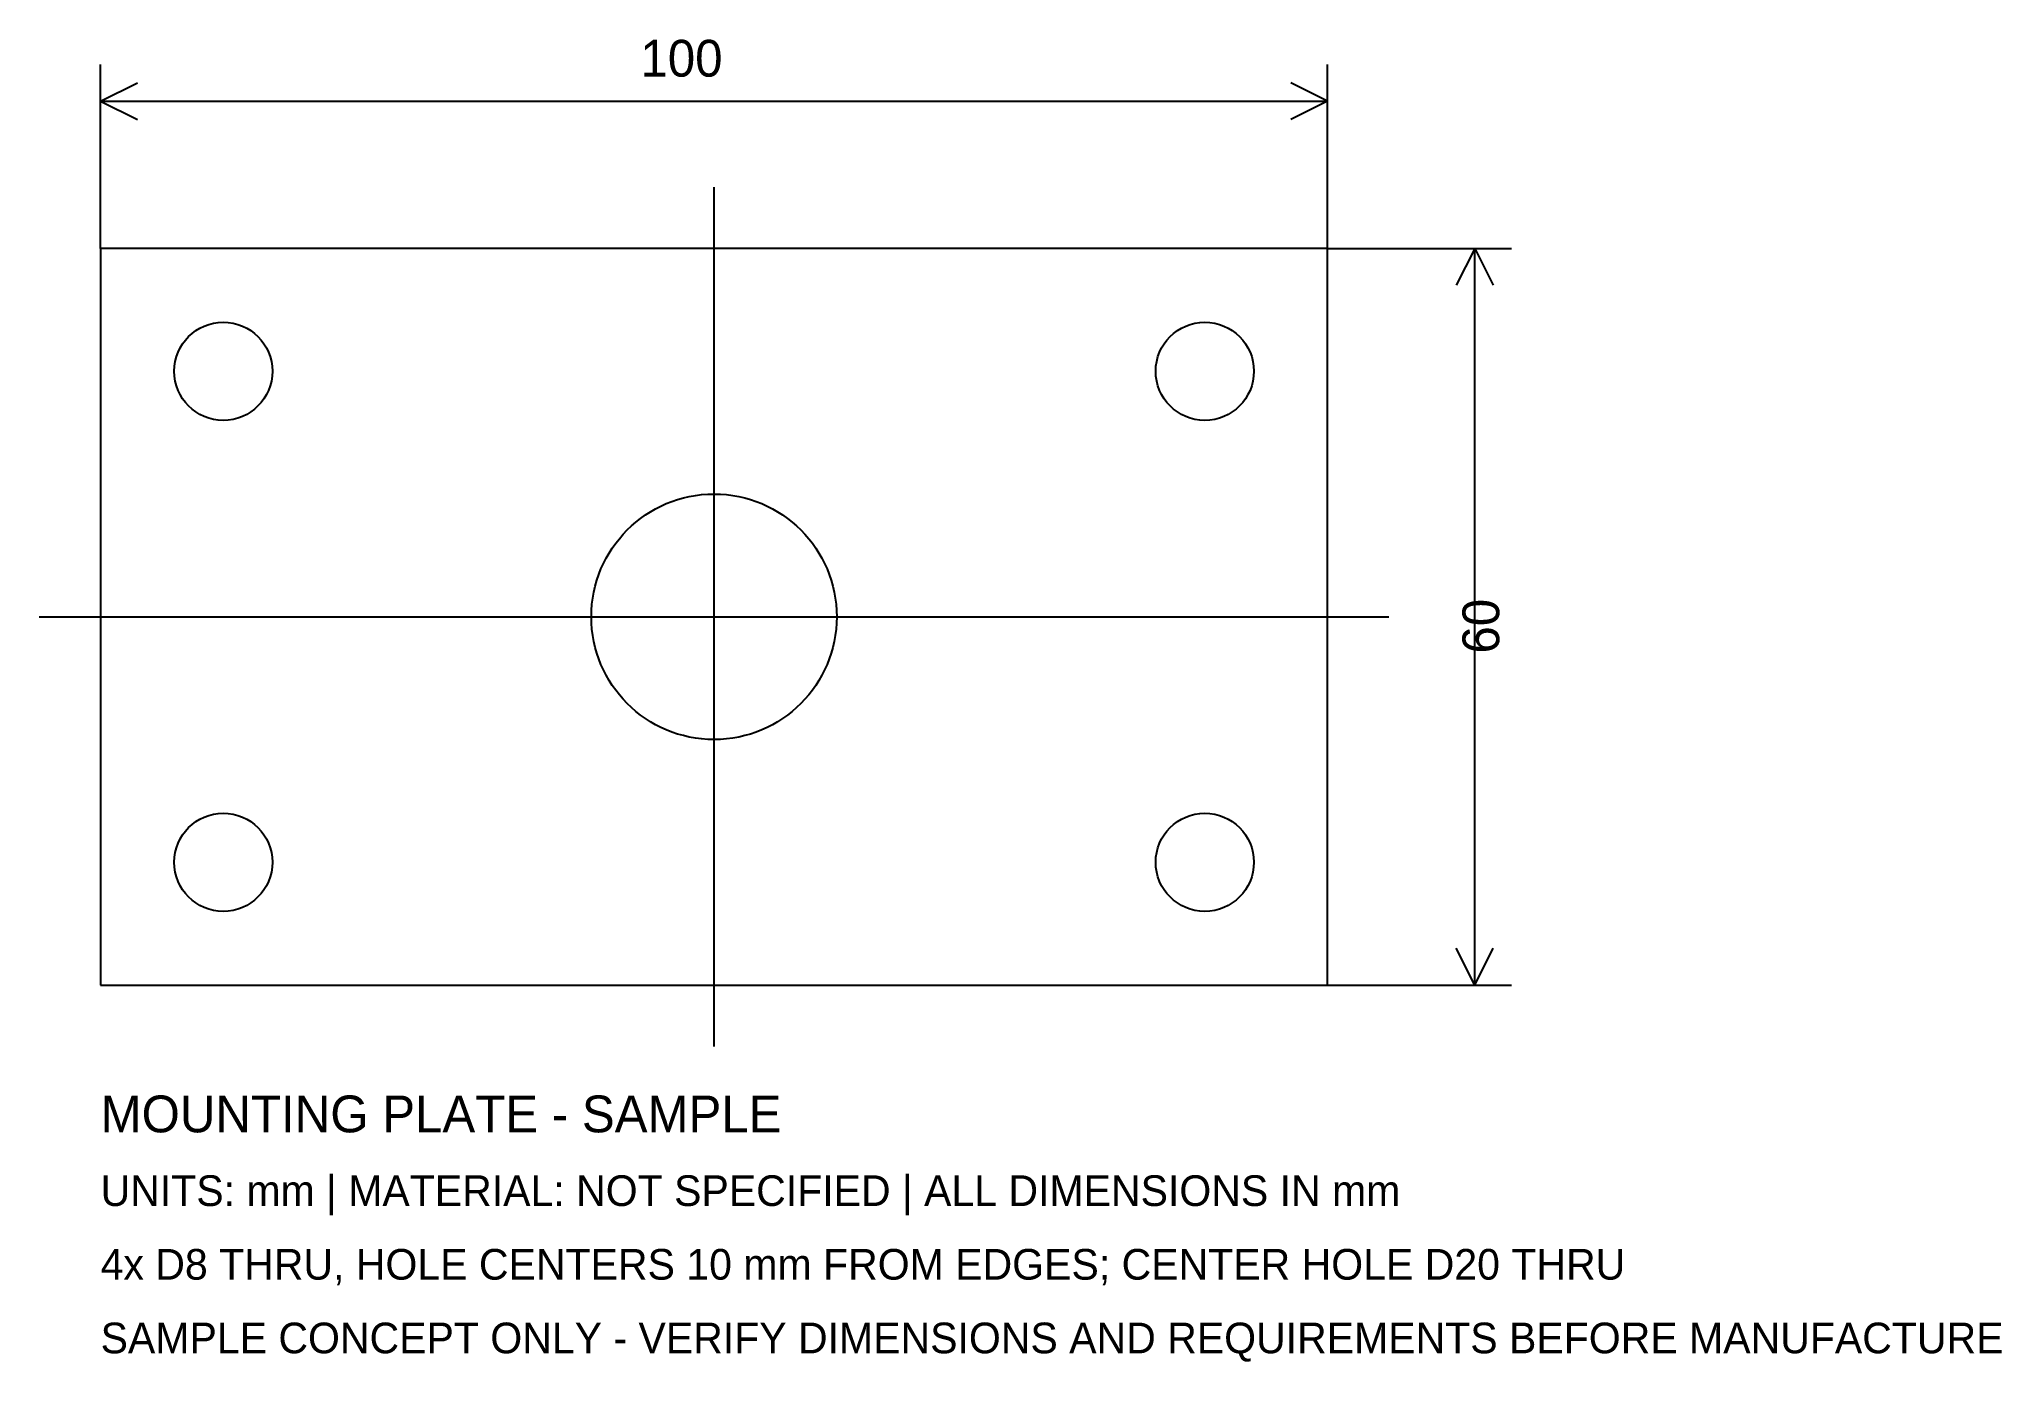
# Model space of a CAD drawing. Extents: x -5 to 155, y -31 to 77.
import ezdxf

# ---------------------------------------------------------------- set-up
doc = ezdxf.new("R2010")
doc.units = 0
for name, color, linetype in [('CENTER', 4, 'Continuous'), ('DIM', 2, 'CONTINUOUS'), ('HOLES', 3, 'CONTINUOUS'), ('NOTES', 7, 'CONTINUOUS'), ('OUTLINE', 7, 'CONTINUOUS')]:
    doc.layers.add(name, color=color, linetype=linetype)

msp = doc.modelspace()

# ---------------------------------------------------------------- linework, layer by layer
at = {"layer": 'CENTER'}
for p, q in [((50, -5), (50, 65)), ((-5, 30), (105, 30))]:
    msp.add_line(p, q, dxfattribs=at)
at = {"layer": 'DIM'}
for p, q in [((0, 60), (0, 75)), ((100, 60), (100, 75)), ((0, 72), (3, 73.5)), ((0, 72), (100, 72)), ((0, 72), (3, 70.5)), ((100, 72), (97, 73.5)), ((100, 72), (97, 70.5)), ((100, 60), (115, 60)), ((112, 60), (110.5, 57)), ((112, 0), (112, 60)), ((112, 60), (113.5, 57)), ((112, 0), (110.5, 3)), ((112, 0), (113.5, 3)), ((100, 0), (115, 0))]:
    msp.add_line(p, q, dxfattribs=at)
at = {"layer": 'HOLES'}
for centre, radius in [((10, 50), 4), ((90, 50), 4), ((50, 30), 10), ((10, 10), 4), ((90, 10), 4)]:
    msp.add_circle(centre, radius, dxfattribs=at)
at = {"layer": 'OUTLINE'}
for p, q in [((100, 60), (0, 60)), ((0, 60), (0, 0)), ((100, 0), (100, 60)), ((0, 0), (100, 0))]:
    msp.add_line(p, q, dxfattribs=at)

# ---------------------------------------------------------------- texts
at = {"layer": 'DIM'}
msp.add_text('100', height=3, dxfattribs=at).set_placement((44, 74))
msp.add_text('60', height=3, rotation=90, dxfattribs=at).set_placement((114, 27))
at = {"layer": 'NOTES'}
for s, height, p in [('MOUNTING PLATE - SAMPLE', 3, (0, -12)), ('UNITS: mm | MATERIAL: NOT SPECIFIED | ALL DIMENSIONS IN mm', 2.5, (0, -18)), ('4x D8 THRU, HOLE CENTERS 10 mm FROM EDGES; CENTER HOLE D20 THRU', 2.5, (0, -24)), ('SAMPLE CONCEPT ONLY - VERIFY DIMENSIONS AND REQUIREMENTS BEFORE MANUFACTURE', 2.5, (0, -30))]:
    msp.add_text(s, height=height, dxfattribs=at).set_placement(p)

doc.saveas('drawing.dxf')
